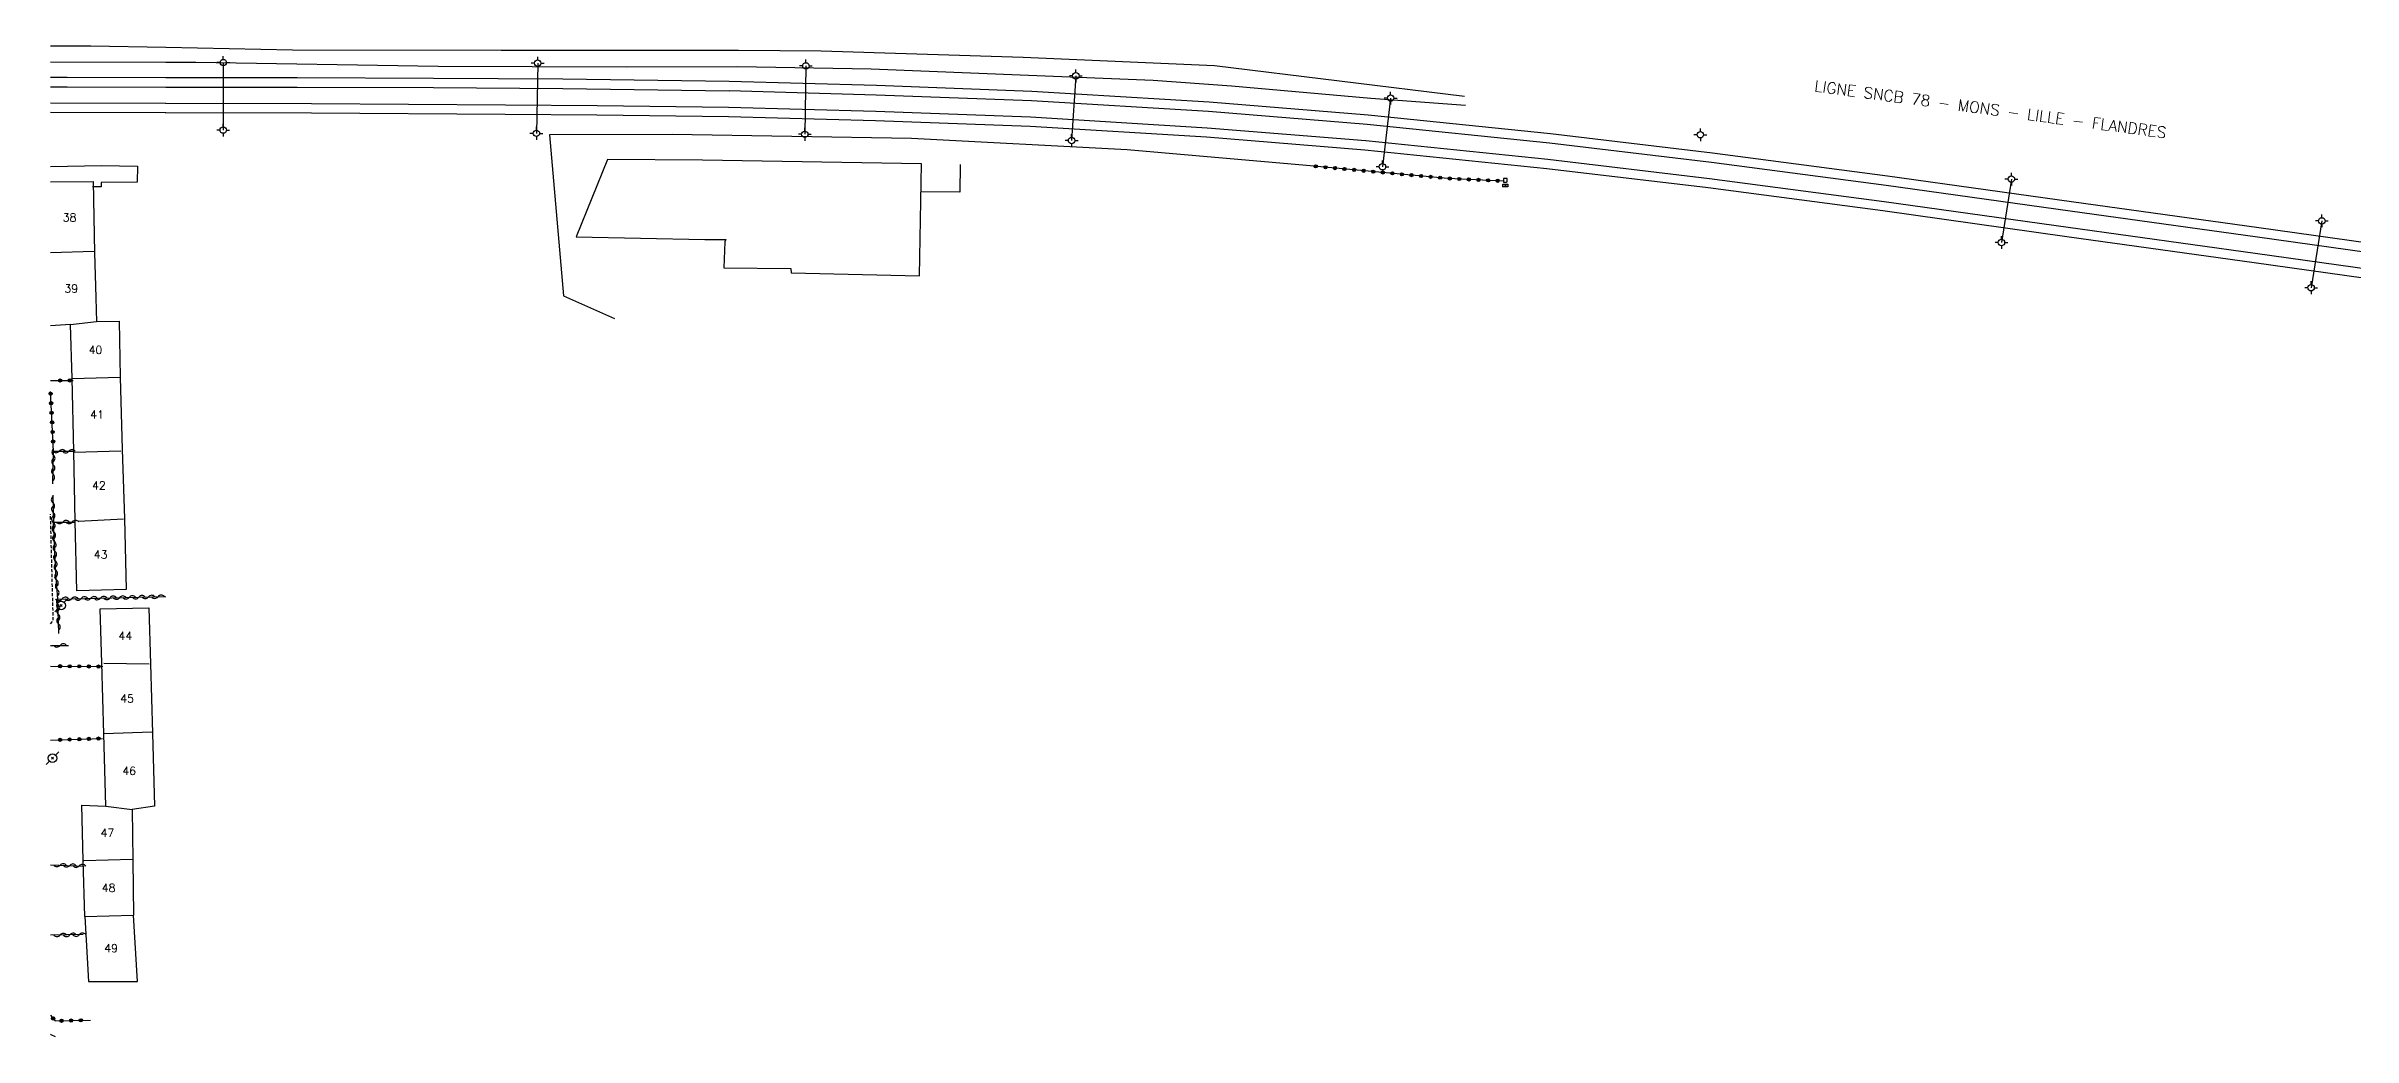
# Model space of a CAD drawing. Header units: millimetres. Extents: x 115999 to 117000, y 126412 to 127000.
# Drawn here: x 115999.3 to 116359.7, y 126829.1 to 126983.8 of the extents above; entities that cross this region are included whole.
import ezdxf
from ezdxf.enums import TextEntityAlignment as Align

# ---------------------------------------------------------------- set-up
doc = ezdxf.new("R2010")
doc.units = ezdxf.units.MM
doc.linetypes.add('DASHED', pattern=[0.75, 0.5, -0.25])
doc.layers.get('0').update_dxf_attribs({"linetype": 'CONTINUOUS'})
for name, color, linetype in [('W0014', 7, 'CONTINUOUS'), ('W0070', 7, 'DASHED'), ('W0101', 7, 'CONTINUOUS'), ('W0104', 1, 'CONTINUOUS'), ('W0211', 2, 'CONTINUOUS'), ('W0214', 2, 'CONTINUOUS'), ('W0310', 3, 'CONTINUOUS'), ('W0323', 7, 'CONTINUOUS'), ('W0333', 7, 'CONTINUOUS'), ('W0438', 7, 'CONTINUOUS'), ('W0473', 7, 'CONTINUOUS'), ('W0610', 7, 'CONTINUOUS'), ('W0611', 7, 'CONTINUOUS'), ('W0700', 7, 'CONTINUOUS'), ('W0989', 7, 'CONTINUOUS'), ('W0991', 7, 'CONTINUOUS'), ('W1102', 7, 'CONTINUOUS')]:
    doc.layers.add(name, color=color, linetype=linetype)
doc.styles.get("Standard").update_dxf_attribs({"font": 'romans.shx', "width": 0.85})

# ---------------------------------------------------------------- blocks, each defined once
blk = doc.blocks.new('T473')
for p, q in [((-0.166667, 0.166667), (0.166667, -0.166667)), ((-0.166667, -0.166667), (0.166667, 0.166667)), ((0.500001, 0.500001), (1.000002, 1.000002)), ((-1.000002, -1.000002), (-0.500001, -0.500001))]:
    blk.add_line(p, q)
blk.add_ellipse((0, 0), major_axis=(0.471405, 0.471405), ratio=1, start_param=5.4977871438, end_param=11.780972451)
blk = doc.blocks.new('T610')
for p, q in [((-0.500001, 0), (-1.000002, 0)), ((0, 0.500001), (0, 1.000002)), ((0.500001, 0), (1.000002, 0)), ((0, -0.500001), (0, -1.000002))]:
    blk.add_line(p, q)
blk.add_ellipse((0, 0), major_axis=(-0.353554, 0.353554), ratio=1, start_param=3.926990817, end_param=10.2101761242)
blk = doc.blocks.new('T438')
for p, q in [((-0.4, 0.2), (0.4, 0.2)), ((-0.4, -0.2), (-0.4, 0.2)), ((0.15, 1.1), (-0.3, 1.1)), ((-0.3, 1.1), (-0.3, 0.5)), ((-0.3, 0.5), (0.15, 0.5)), ((0.3, 0.65), (0.3, 0.95)), ((0.4, 0.2), (0.4, -0.2))]:
    blk.add_line(p, q)
at = {"flags": 128}
for points in [[(-0.4, -0.2), (0.4, 0.2)], [(0.4, -0.2), (-0.4, -0.2)]]:
    blk.add_lwpolyline(points, dxfattribs=at)
for centre, major_axis, start_param, end_param in [((0.15, 0.95), (0.106, -0.106), 0.785398, 2.356194), ((0.15, 0.65), (0.106, 0.106), 3.926991, 5.497787)]:
    blk.add_ellipse(centre, major_axis=major_axis, ratio=1, start_param=start_param, end_param=end_param)
blk = doc.blocks.new('t323o')
at = {"color": 0, "linetype": 'Continuous'}
for radius in [0.25, 0.15]:
    blk.add_circle((0, 0), radius, dxfattribs=at)
blk = doc.blocks.new('t310o')
at = {"color": 0, "linetype": 'Continuous'}
for centre, start, end in [((-0.5, 0.38), 216.8699, 323.1304), ((0.5, -0.37), 36.8699, 143.1303)]:
    blk.add_arc(centre, 0.625, start, end, dxfattribs=at)

msp = doc.modelspace()

# ---------------------------------------------------------------- linework, layer by layer
at = {"layer": 'W0014'}
msp.add_lwpolyline([(116000.79, 126829.08), (116000.1, 126829.41), (116000, 126829.49)], dxfattribs=at)
at = {"layer": 'W0070'}
msp.add_lwpolyline([(116000, 126893.58), (116000.43, 126894.16), (116000, 126910.74)], dxfattribs=at)
at = {"layer": 'W0101'}
for points in [[(116000, 126962.65), (116006.69, 126962.68), (116006.86, 126951.55)], [(116006.86, 126951.55), (116007.08, 126944.58)], [(116007.08, 126944.58), (116007.14, 126942.58)], [(116007.14, 126942.58), (116007.19, 126940.82)], [(116003.14, 126940.38), (116000, 126940.13)], [(116003.37, 126931.91), (116003.14, 126940.38)], [(116007.19, 126940.82), (116007.2, 126940.82), (116010.75, 126940.89), (116010.86, 126932.16)], [(116003.62, 126920.55), (116003.37, 126931.91)], [(116010.86, 126932.16), (116011.22, 126920.84)], [(116003.86, 126909.61), (116003.62, 126920.55)], [(116011.22, 126920.84), (116011.55, 126910.07)], [(116004.1, 126898.76), (116003.86, 126909.61)], [(116011.55, 126910.07), (116011.83, 126898.94), (116004.1, 126898.76)], [(116008.02, 126887.44), (116007.78, 126895.93), (116015.37, 126896.1), (116015.62, 126887.36)], [(116008.33, 126876.41), (116008.02, 126887.44)], [(116015.62, 126887.36), (116015.93, 126876.53)], [(116008.65, 126865.13), (116008.33, 126876.41)], [(116015.93, 126876.53), (116016.26, 126865.11), (116012.75, 126864.58)], [(116005.12, 126856.64), (116004.87, 126865.28), (116008.65, 126865.13)], [(116012.75, 126864.58), (116012.85, 126856.71)], [(116005.38, 126847.88), (116005.12, 126856.64)], [(116012.85, 126856.71), (116012.97, 126848.08)], [(116005.38, 126847.88), (116005.93, 126837.75), (116013.61, 126837.75), (116012.97, 126848.08)]]:
    msp.add_lwpolyline(points, dxfattribs=at)
at = {"layer": 'W0104'}
for points in [[(116000, 126965.06), (116007.96, 126965.22), (116013.57, 126965.11), (116013.55, 126962.59), (116007.93, 126962.53), (116007.94, 126961.86), (116006.54, 126961.89)], [(116142.11, 126965.36), (116142.06, 126961.01), (116136.13, 126961.07)]]:
    msp.add_lwpolyline(points, dxfattribs=at)
msp.add_lwpolyline([(116102.23, 126953.65), (116105.49, 126953.63), (116105.36, 126953.29), (116105.17, 126949.2), (116115.64, 126949.13), (116115.73, 126948.42), (116135.78, 126947.97), (116136.07, 126965.48), (116101.88, 126966.01), (116087.02, 126966.15), (116082.11, 126954.04)], close=True, dxfattribs=at)
at = {"layer": 'W0211'}
for points in [[(116018, 126983.62), (116006.32, 126983.85), (116000, 126983.82)], [(116107.49, 126983.16), (116070.43, 126983.15), (116037.81, 126983.23), (116018, 126983.62)], [(116220.93, 126975.98), (116181.83, 126980.75), (116151.96, 126982.08), (116120.39, 126983.05), (116107.49, 126983.16)]]:
    msp.add_lwpolyline(points, dxfattribs=at)
at = {"layer": 'W0214'}
for points in [[(116000, 126981.41), (116018, 126981.35)], [(116018, 126981.35), (116022.7, 126981.33), (116060.54, 126980.7), (116089.93, 126980.6), (116107.35, 126980.64)], [(116107.35, 126980.64), (116128.23, 126980.28), (116152.81, 126979.3), (116172.25, 126978.53), (116184.52, 126977.67), (116206.29, 126975.71), (116221.07, 126974.65)]]:
    msp.add_lwpolyline(points, dxfattribs=at)
at = {"layer": 'W0310'}
for points in [[(116000.38, 126915.46), (116000.48, 126920.58), (116003.71, 126920.55)], [(116000.36, 126913.68), (116000.45, 126909.49)], [(116001.16, 126897.47), (116000.85, 126901.6), (116000.45, 126909.49), (116003.85, 126909.51)], [(116001.28, 126892.11), (116001.16, 126897.47), (116018, 126897.86)], [(116000, 126890.21), (116002.8, 126890.24)], [(116000, 126855.95), (116005.28, 126855.77)], [(116005.09, 126845.05), (116000, 126844.98)]]:
    msp.add_lwpolyline(points, dxfattribs=at)
at = {"layer": 'W0323'}
for points in [[(116227, 126962.77), (116218.3, 126963.18), (116196.2, 126965.19)], [(116000, 126931.61), (116003.54, 126931.62)], [(116000.48, 126920.57), (116000, 126929.9)], [(116000, 126887), (116008.16, 126886.93)], [(116000, 126875.42), (116008.12, 126875.7)], [(116000, 126832.46), (116000.72, 126831.58), (116006.23, 126831.7)]]:
    msp.add_lwpolyline(points, dxfattribs=at)
at = {"layer": 'W0333'}
for points in [[(116097.11, 126970.05), (116077.98, 126969.97), (116080.12, 126944.84), (116088.1, 126941.32)], [(116196.2, 126965.19), (116168.19, 126967.66), (116134.53, 126969.4), (116097.11, 126970.05)]]:
    msp.add_lwpolyline(points, dxfattribs=at)
at = {"layer": 'W0611'}
for points in [[(116027, 126981.28), (116026.99, 126970.73)], [(116076.11, 126981.19), (116075.91, 126970.22)], [(116118.02, 126980.76), (116117.84, 126970.07)], [(116160.19, 126979.21), (116159.53, 126969.11)], [(116209.37, 126975.73), (116208.09, 126965)], [(116306.35, 126963.08), (116304.8, 126953.17)], [(116354.85, 126956.55), (116353.18, 126946.11)]]:
    msp.add_lwpolyline(points, dxfattribs=at)
at = {"layer": 'W0700'}
for points in [[(116018, 126978.9), (116002.61, 126978.95), (116000, 126978.95)], [(116106.05, 126978.31), (116080.06, 126978.68), (116059.84, 126978.81), (116038.56, 126978.9), (116025.01, 126978.89), (116018, 126978.9)], [(116465.8, 126938.49), (116431.83, 126943.25), (116402.17, 126947.46), (116373.62, 126951.43), (116345.02, 126955.44), (116315.76, 126959.52), (116286.99, 126963.55), (116259.68, 126967.15), (116234.37, 126970.15), (116205.85, 126973.06), (116181, 126975.07), (116153.32, 126976.78), (116129.05, 126977.68), (116106.05, 126978.31)], [(116018, 126977.41), (116002.6, 126977.45), (116000, 126977.46)], [(116018, 126974.9), (116017.94, 126974.9), (116000, 126974.93)], [(116106.02, 126976.81), (116080.04, 126977.18), (116059.83, 126977.32), (116038.56, 126977.41), (116025.01, 126977.39), (116018, 126977.41)], [(116105.94, 126974.27), (116085.38, 126974.54), (116071.06, 126974.64), (116040.8, 126974.82), (116018, 126974.9)], [(116466.05, 126934.37), (116431.27, 126939.25), (116401.6, 126943.46), (116373.06, 126947.43), (116344.46, 126951.44), (116315.2, 126955.52), (116286.45, 126959.54), (116259.18, 126963.14), (116233.92, 126966.14), (116205.48, 126969.03), (116180.71, 126971.04), (116153.12, 126972.74), (116128.92, 126973.64), (116105.94, 126974.27)], [(116465.59, 126936.99), (116431.63, 126941.8), (116401.96, 126946), (116373.41, 126949.98), (116344.82, 126953.98), (116315.56, 126958.07), (116286.79, 126962.09), (116259.5, 126965.69), (116234.2, 126968.69), (116205.72, 126971.6), (116180.9, 126973.61), (116153.25, 126975.31), (116129, 126976.21), (116106.01, 126976.84)], [(116018, 126973.44), (116017.93, 126973.44), (116000, 126973.47)], [(116105.92, 126972.81), (116085.37, 126973.08), (116071.05, 126973.18), (116040.8, 126973.36), (116018, 126973.44)], [(116465.84, 126932.86), (116431.07, 126937.82), (116401.4, 126942.02), (116372.85, 126945.99), (116344.26, 126950), (116315, 126954.08), (116286.25, 126958.11), (116259, 126961.7), (116233.76, 126964.7), (116205.35, 126967.59), (116180.61, 126969.6), (116153.05, 126971.29), (116128.88, 126972.19), (116105.9, 126972.82)]]:
    msp.add_lwpolyline(points, dxfattribs=at)
at = {"layer": 'W1102'}
for points in [[(116000, 126951.62), (116006.81, 126951.84)], [(116003.14, 126940.38), (116007.19, 126940.82)], [(116003.37, 126931.91), (116010.86, 126932.16)], [(116003.71, 126920.42), (116010.99, 126920.64)], [(116004.35, 126909.62), (116011.42, 126910)], [(116008.34, 126887.45), (116015.43, 126887.36)], [(116015.82, 126876.7), (116008.34, 126876.41)], [(116008.65, 126865.13), (116012.75, 126864.58)], [(116005.21, 126856.64), (116012.82, 126856.84)], [(116005.38, 126847.88), (116012.97, 126848.08)]]:
    msp.add_lwpolyline(points, dxfattribs=at)

# ---------------------------------------------------------------- block references
at = {"layer": 'W0310'}
for p, rotation in [((116000.47, 126919.96), 88.8580426725934), ((116001.36, 126920.57), 359.4671965796413), ((116002.86, 126920.56), 359.4671965796413), ((116000.41, 126916.96), 88.8580426725934), ((116000.44, 126918.46), 88.8580426725934), ((116000.38, 126912.49), 271.2870213654082), ((116000.42, 126910.99), 271.2870213654082), ((116000.45, 126909.45), 92.91673048383257), ((116001.91, 126909.5), 0.3539853084010613), ((116003.41, 126909.51), 0.3539853084010613), ((116000.53, 126907.95), 92.91673048383257), ((116000.6, 126906.45), 92.91673048383257), ((116000.68, 126904.96), 92.91673048383257), ((116000.76, 126903.46), 92.91673048383257), ((116000.83, 126901.96), 92.91673048383257), ((116000.94, 126900.46), 94.27880658585302), ((116001.05, 126898.97), 94.27880658585302), ((116001.8, 126897.49), 1.316912405975301), ((116001.18, 126896.61), 91.2936937518505), ((116001.21, 126895.11), 91.2936937518505), ((116003.3, 126897.52), 1.316912405975301), ((116004.8, 126897.56), 1.316912405975301), ((116006.3, 126897.59), 1.316912405975301), ((116007.8, 126897.62), 1.316912405975301), ((116009.3, 126897.66), 1.316912405975301), ((116010.8, 126897.69), 1.316912405975301), ((116012.3, 126897.73), 1.316912405975301), ((116013.8, 126897.76), 1.316912405975301), ((116015.3, 126897.8), 1.316912405975301), ((116016.8, 126897.83), 1.316912405975301), ((116001.25, 126893.61), 91.2936937518505), ((116001.5, 126890.22), 0.4898506521159896), ((116001.5, 126855.9), 357.9777426139425), ((116003, 126855.85), 357.9777426139425), ((116004.5, 126855.79), 357.9777426139425), ((116001.5, 126845), 180.8038698287858), ((116003, 126845.02), 180.8038698287858), ((116004.5, 126845.04), 180.8038698287858)]:
    msp.add_blockref('t310o', p, dxfattribs=dict(at, rotation=rotation))
at = {"layer": 'W0323'}
for p, rotation in [((116197.69, 126965.06), 174.7990271695102), ((116199.19, 126964.92), 174.7990271695102), ((116200.68, 126964.79), 174.7990271695102), ((116202.17, 126964.65), 174.7990271695102), ((116203.67, 126964.51), 174.7990271695102), ((116205.16, 126964.38), 174.7990271695102), ((116206.65, 126964.24), 174.7990271695102), ((116208.15, 126964.11), 174.7990271695102), ((116209.64, 126963.97), 174.7990271695102), ((116211.14, 126963.83), 174.7990271695102), ((116212.63, 126963.7), 174.7990271695102), ((116214.12, 126963.56), 174.7990271695102), ((116215.62, 126963.43), 174.7990271695102), ((116217.11, 126963.29), 174.7990271695102), ((116218.61, 126963.17), 177.2815132628993), ((116220.1, 126963.1), 177.2815132628993), ((116221.6, 126963.02), 177.2815132628993), ((116223.1, 126962.95), 177.2815132628993), ((116224.6, 126962.88), 177.2815132628993), ((116226.1, 126962.81), 177.2815132628993), ((116001.5, 126931.61), 0.2210352531805975), ((116003, 126931.62), 0.2210352531805975), ((116000.02, 126929.56), 92.94682818378654), ((116000.09, 126928.06), 92.94682818378654), ((116000.17, 126926.56), 92.94682818378654), ((116000.25, 126925.07), 92.94682818378654), ((116000.33, 126923.57), 92.94682818378654), ((116000.4, 126922.07), 92.94682818378654), ((116001.5, 126886.98), 359.5142346260876), ((116003, 126886.97), 359.5142346260876), ((116004.5, 126886.96), 359.5142346260876), ((116006, 126886.95), 359.5142346260876), ((116007.5, 126886.93), 359.5142346260876), ((116001.5, 126875.48), 1.947727178701095), ((116003, 126875.53), 1.947727178701095), ((116004.5, 126875.58), 1.947727178701095), ((116006, 126875.63), 1.947727178701095), ((116007.5, 126875.68), 1.947727178701095), ((116000.41, 126831.96), 309.4110313154923), ((116001.73, 126831.6), 1.310935054130778), ((116003.23, 126831.63), 1.310935054130778), ((116004.73, 126831.67), 1.310935054130778)]:
    msp.add_blockref('t323o', p, dxfattribs=dict(at, rotation=rotation))
at = {"layer": 'W0438'}
msp.add_blockref('T438', (116227.3, 126962.09), dxfattribs=at)
at = {"layer": 'W0473'}
for p in [(116001.65, 126896.48), (116000.32, 126872.63)]:
    msp.add_blockref('T473', p, dxfattribs=at)
at = {"layer": 'W0610'}
for p in [(116027, 126981.28), (116076.11, 126981.19), (116118.02, 126980.76), (116160.19, 126979.21), (116209.37, 126975.73), (116026.99, 126970.73), (116075.91, 126970.22), (116117.84, 126970.07), (116257.76, 126970), (116159.53, 126969.11), (116208.09, 126965), (116306.35, 126963.08), (116354.85, 126956.55), (116304.8, 126953.17), (116353.18, 126946.11)]:
    msp.add_blockref('T610', p, dxfattribs=at)

# ---------------------------------------------------------------- texts
at = {"layer": 'W0989'}
msp.add_text('LIGNE SNCB 78 - MONS - LILLE - FLANDRES', height=1.75, rotation=352.3967, dxfattribs=at).set_placement((116275.5, 126976.79))
at = {"layer": 'W0991'}
for s, p in [('38', (116002.98, 126957.08)), ('39', (116003.24, 126945.97)), ('40', (116007.03, 126936.4)), ('41', (116007.27, 126926.29)), ('42', (116007.56, 126915.22)), ('43', (116007.83, 126904.41)), ('44', (116011.69, 126891.73)), ('45', (116011.97, 126881.93)), ('46', (116012.29, 126870.64)), ('47', (116008.9, 126860.96)), ('48', (116009.08, 126852.36)), ('49', (116009.47, 126842.92))]:
    msp.add_text(s, height=1.25, dxfattribs=at).set_placement(p, align=Align.MIDDLE_CENTER)

doc.saveas('drawing.dxf')
